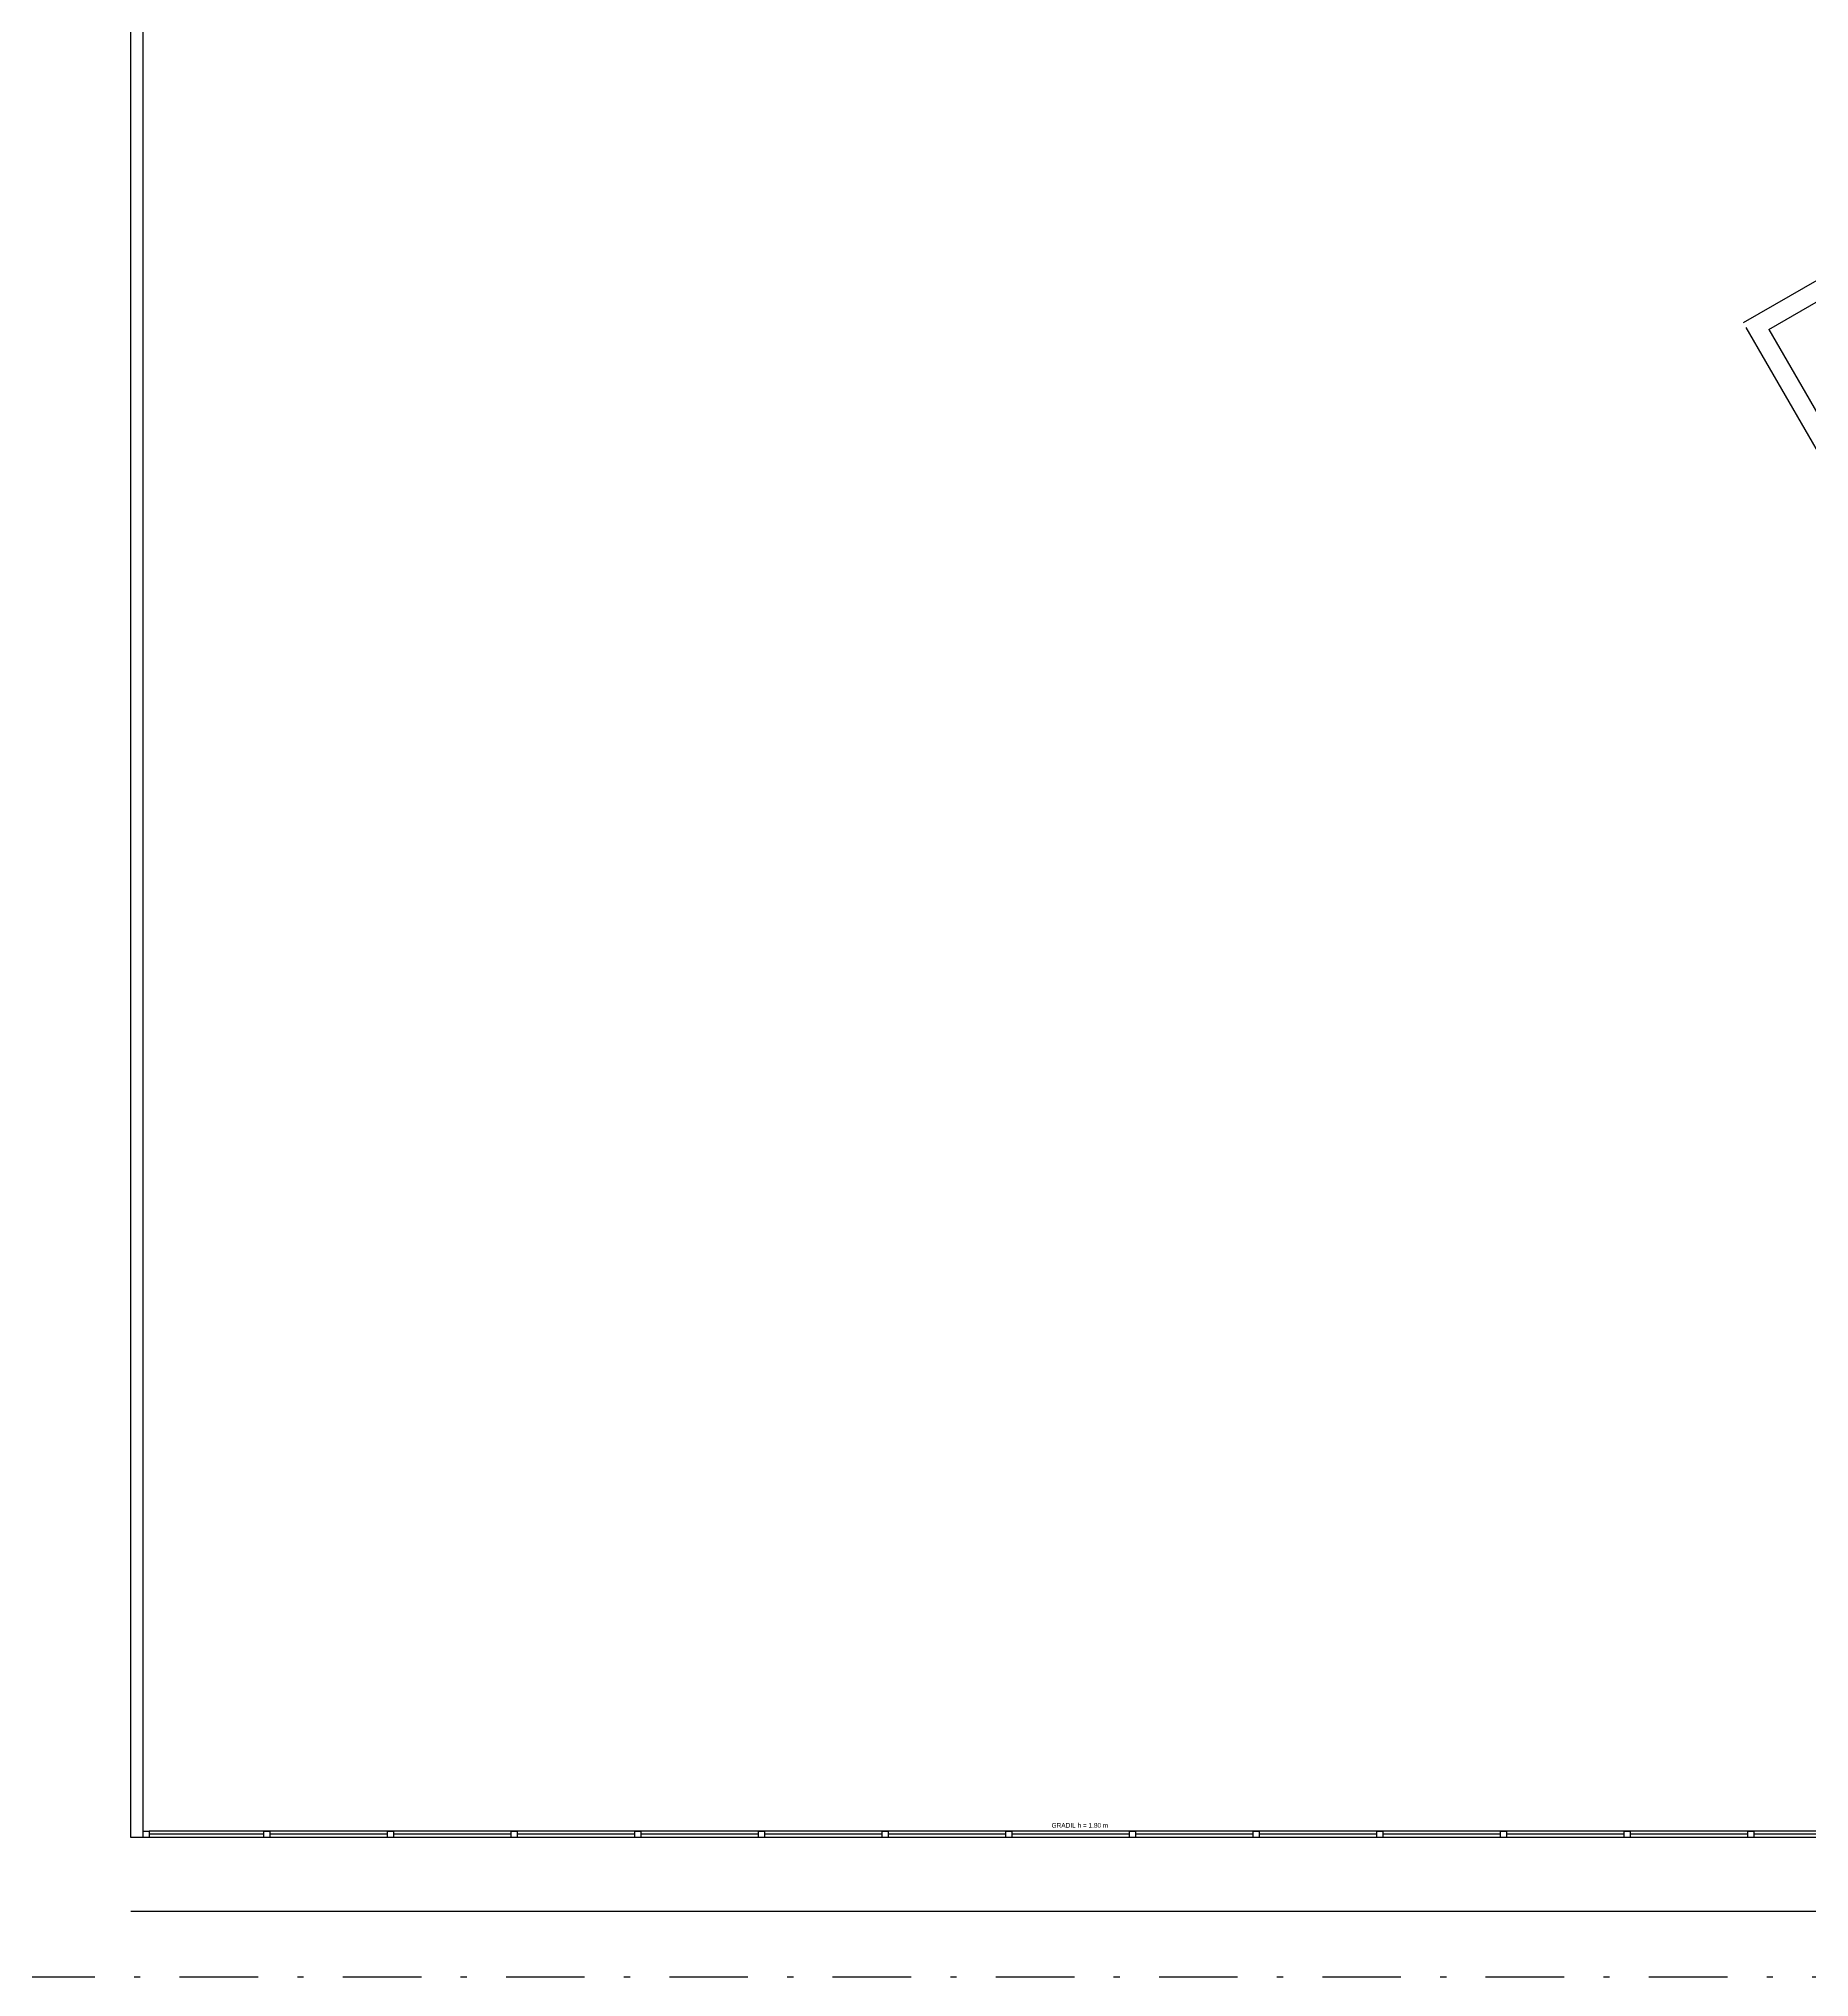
# Model space of a CAD drawing. Extents: x 57 to 206, y 148 to 202.
# Drawn here: x 120.45 to 149.08, y 148.31 to 179.66 of the extents above; entities that cross this region are included whole.
import ezdxf

# ---------------------------------------------------------------- set-up
doc = ezdxf.new("R2010")
doc.units = 0
doc.linetypes.add('DASHDOT', pattern=[25.4, 12.7, -6.35, 0, -6.35])
doc.linetypes.add('HIDDEN', pattern=[9.525, 6.35, -3.175])
doc.layers.get('0').update_dxf_attribs({"linetype": 'CONTINUOUS'})
for name, color, linetype in [('A-MURO', 2, 'CONTINUOUS'), ('A-PISOS', 2, 'CONTINUOUS'), ('A-PISOS-NIVEL', 1, 'CONTINUOUS'), ('AR-PIS', 1, 'CONTINUOUS'), ('AR-PRJ-COB', 2, 'HIDDEN'), ('AR-TXT', 1, 'CONTINUOUS'), ('PORTAL_VTA_PROX', 1, 'CONTINUOUS')]:
    doc.layers.add(name, color=color, linetype=linetype)
doc.styles.add('ESC-50-A20', font='arial.ttf', dxfattribs={"height": 0.1})

msp = doc.modelspace()

# ---------------------------------------------------------------- linework, layer by layer
at = {"linetype": 'DASHDOT', "ltscale": 0.1}
msp.add_lwpolyline([(57.15107, 202.45091), (205.83275, 202.45091), (205.83275, 148.31209), (57.15107, 148.31209)], close=True, dxfattribs=at)
at = {"color": 251}
for points in [[(122.23256, 150.57323), (122.13256, 150.57323), (122.13256, 150.67323), (122.23256, 150.67323)], [(124.18256, 150.57323), (124.08256, 150.57323), (124.08256, 150.67323), (124.18256, 150.67323)], [(126.18256, 150.57323), (126.08256, 150.57323), (126.08256, 150.67323), (126.18256, 150.67323)], [(128.18256, 150.57323), (128.08256, 150.57323), (128.08256, 150.67323), (128.18256, 150.67323)], [(130.18256, 150.57323), (130.08256, 150.57323), (130.08256, 150.67323), (130.18256, 150.67323)], [(132.18256, 150.57323), (132.08256, 150.57323), (132.08256, 150.67323), (132.18256, 150.67323)], [(134.18256, 150.57323), (134.08256, 150.57323), (134.08256, 150.67323), (134.18256, 150.67323)], [(136.18256, 150.57323), (136.08256, 150.57323), (136.08256, 150.67323), (136.18256, 150.67323)], [(138.18256, 150.57323), (138.08256, 150.57323), (138.08256, 150.67323), (138.18256, 150.67323)], [(140.18256, 150.57323), (140.08256, 150.57323), (140.08256, 150.67323), (140.18256, 150.67323)], [(142.18256, 150.57323), (142.08256, 150.57323), (142.08256, 150.67323), (142.18256, 150.67323)], [(144.18256, 150.57323), (144.08256, 150.57323), (144.08256, 150.67323), (144.18256, 150.67323)], [(146.18256, 150.57323), (146.08256, 150.57323), (146.08256, 150.67323), (146.18256, 150.67323)], [(148.18256, 150.57323), (148.08256, 150.57323), (148.08256, 150.67323), (148.18256, 150.67323)]]:
    msp.add_lwpolyline(points, close=True, dxfattribs=at)
at = {"layer": 'A-MURO', "color": 251}
for p, q in [((121.93256, 150.57323), (121.93256, 200.57323)), ((122.13256, 150.57323), (122.13256, 200.37323)), ((122.13256, 150.57323), (121.93256, 150.57323))]:
    msp.add_line(p, q, dxfattribs=at)
at = {"layer": 'A-PISOS', "color": 251}
for q in [(152.99197, 177.59861), (156.89869, 160.28198)]:
    msp.add_line((148.42369, 174.96111), q, dxfattribs=at)
at = {"layer": 'A-PISOS-NIVEL', "color": 251}
msp.add_line((162.87538, 149.37323), (121.93256, 149.37323), dxfattribs=at)
at = {"layer": 'AR-PIS', "color": 251, "ltscale": 10}
for p, q in [((124.08256, 150.62323), (122.23256, 150.62323)), ((126.08256, 150.62323), (124.18256, 150.62323)), ((128.08256, 150.62323), (126.18256, 150.62323)), ((130.08256, 150.62323), (128.18256, 150.62323)), ((132.08256, 150.62323), (130.18256, 150.62323)), ((134.08256, 150.62323), (132.18256, 150.62323)), ((136.08256, 150.62323), (134.18256, 150.62323)), ((138.08256, 150.62323), (136.18256, 150.62323)), ((140.08256, 150.62323), (138.18256, 150.62323)), ((142.08256, 150.62323), (140.18256, 150.62323)), ((144.08256, 150.62323), (142.18256, 150.62323)), ((146.08256, 150.62323), (144.18256, 150.62323)), ((148.08256, 150.62323), (146.18256, 150.62323)), ((150.08256, 150.62323), (148.18256, 150.62323))]:
    msp.add_line(p, q, dxfattribs=at)
at = {"layer": 'AR-PRJ-COB', "color": 251, "ltscale": 0.5}
msp.add_lwpolyline([(148.01388, 175.07091), (155.02869, 179.12091), (163.80369, 163.92217), (156.78888, 159.87217)], close=True, dxfattribs=at)
at = {"layer": 'PORTAL_VTA_PROX', "color": 251}
for p, q in [((162.08256, 150.67323), (122.23256, 150.67323)), ((162.08256, 150.57323), (122.23256, 150.57323))]:
    msp.add_line(p, q, dxfattribs=at)

# ---------------------------------------------------------------- texts
at = {"layer": 'AR-TXT', "color": 251, "style": 'ESC-50-A20'}
msp.add_text('GRADIL h = 1.80 m', height=0.075, dxfattribs=at).set_placement((136.8239, 150.73109))

doc.saveas('drawing.dxf')
